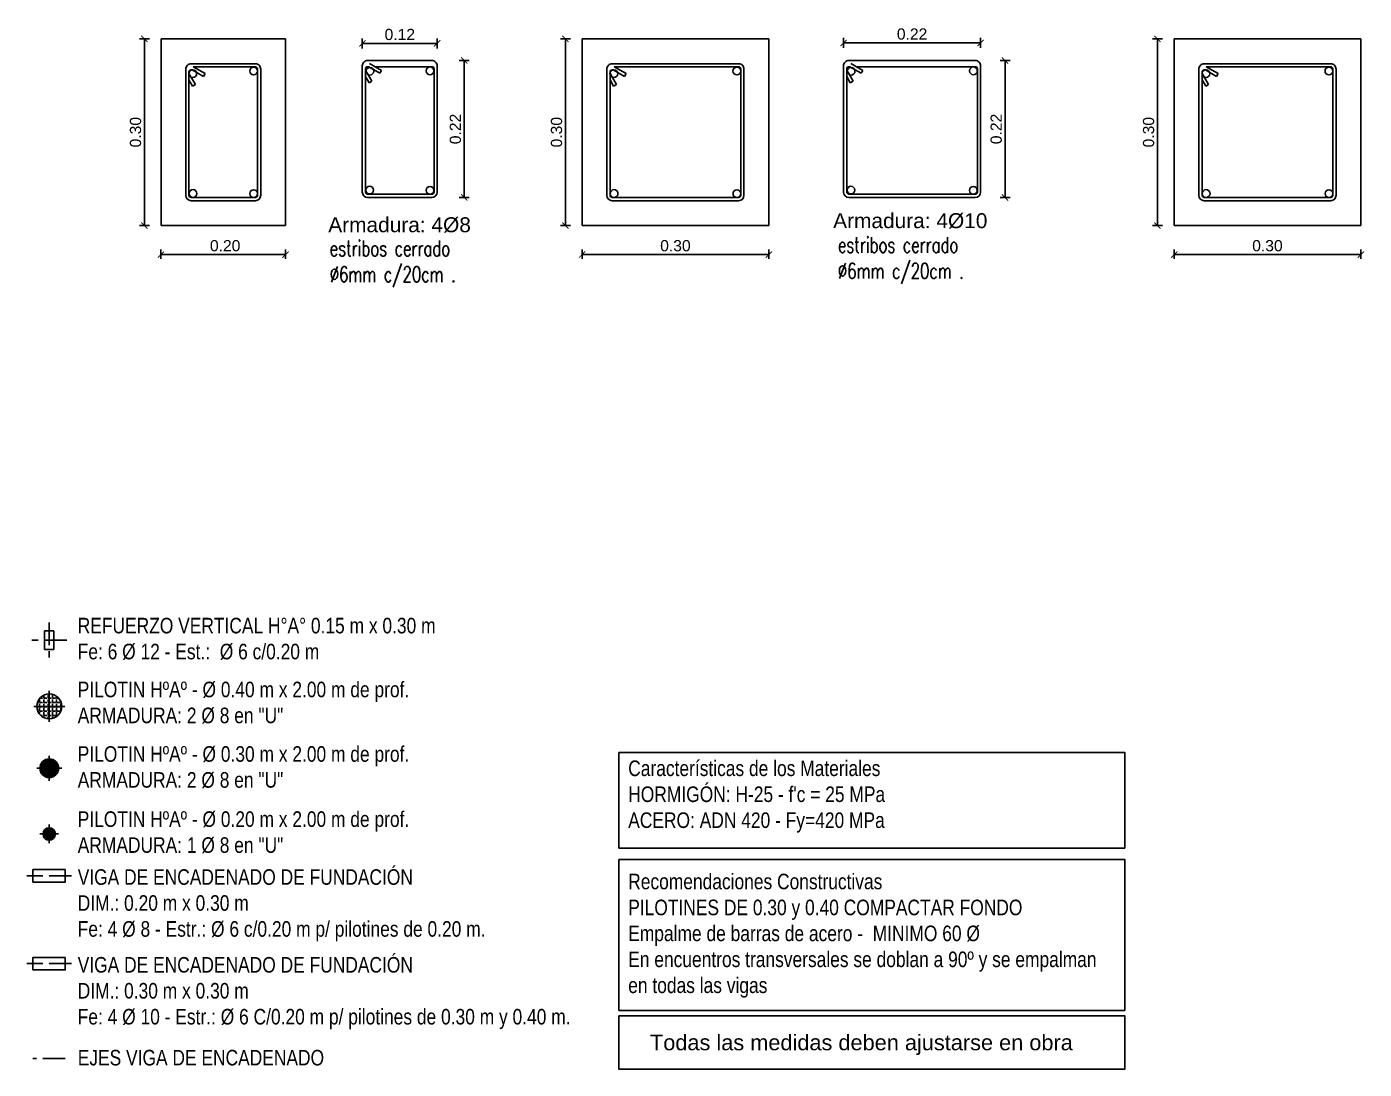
# Model space of a CAD drawing. Header units: millimetres. Extents: x 141 to 456, y -20 to 129.
# Drawn here: x 190.85 to 212.34, y 42.78 to 59.53 of the extents above; entities that cross this region are included whole.
import ezdxf

# ---------------------------------------------------------------- set-up
doc = ezdxf.new("R2010")
doc.units = ezdxf.units.MM
doc.header["$LTSCALE"] = 0.1
doc.header["$MEASUREMENT"] = 0
doc.header["$PDMODE"] = 3
doc.header["$PDSIZE"] = 0.1
doc.linetypes.add('ACAD_ISO02W100', pattern=[15, 12, -3])
doc.linetypes.add('ACAD_ISO04W100', pattern=[30, 24, -3, 0, -3])
doc.layers.get('DEFPOINTS').update_dxf_attribs({"color": 1})
for name, color, linetype in [('00-muros-a', 2, 'Continuous'), ('11.Ejes', 1, 'ACAD_ISO04W100'), ('armadura', 10, 'Continuous'), ('Cotas', 1, 'Continuous'), ('ESTRUCTURAS', 3, 'Continuous'), ('Funadciones', 7, 'Continuous'), ('POLILINEA SUP', 150, 'Continuous'), ('vigas de encadenado', 2, 'Continuous')]:
    doc.layers.add(name, color=color, linetype=linetype)
doc.layers.add('referencias', color=1, linetype='Continuous', lineweight=5)
doc.styles.add('ARIAL', font='arial.ttf', dxfattribs={"height": 0.18})
doc.styles.add('Arial30', font='arial.ttf', dxfattribs={"width": 0.8, "height": 0.3})
doc.styles.add('COTAS', font='ROMANS.shx', dxfattribs={"width": 0.7})
doc.dimstyles.new('100', dxfattribs={"dimtxt": 0.2, "dimasz": 0.1, "dimexe": 0.08, "dimexo": 0, "dimgap": 0.05, "dimtad": 1, "dimzin": 1, "dimtxsty": 'ARIAL', "dimblk": 'ARCHTICK', "dimcen": 2.5, "dimadec": 0, "dimazin": 0, "dimtfac": 1, "dimtix": 1, "dimtmove": 0, "dimatfit": 3, "dimfxl": 0.08, "dimfxlon": 1, "dimarcsym": 0})

# ---------------------------------------------------------------- blocks, each defined once
blk = doc.blocks.new('_ARCHTICK')
at = {"color": 0, "linetype": 'ByBlock', "const_width": 0.15}
blk.add_lwpolyline([(-0.5, -0.5), (0.5, 0.5)], dxfattribs=at)
blk = doc.blocks.new('*D334')
at = {"layer": 'Cotas', "color": 0, "lineweight": -2, "transparency": 16777216}
for p, q in [((193.008, 55.803), (193.008, 55.95)), ((195.008, 55.803), (195.008, 55.95)), ((195.008, 55.87), (193.008, 55.87))]:
    blk.add_line(p, q, dxfattribs=at)
at = {"layer": 'DEFPOINTS', "color": 0, "transparency": 16777216}
for p in [(193.008, 55.87), (193.008, 55.803), (195.008, 55.803)]:
    blk.add_point(p, dxfattribs=at)
at = {"layer": 'Cotas', "color": 0, "lineweight": -2, "transparency": 16777216, "xscale": 0.1, "yscale": 0.1, "zscale": 0.1, "rotation": 180}
blk.add_blockref('_ARCHTICK', (193.008, 55.87), dxfattribs=at)
at = {"layer": 'Cotas', "color": 0, "lineweight": -2, "transparency": 16777216, "xscale": 0.1, "yscale": 0.1, "zscale": 0.1}
blk.add_blockref('_ARCHTICK', (195.008, 55.87), dxfattribs=at)
at = {"layer": 'Cotas', "color": 0, "transparency": 16777216, "insert": (194.039, 56.012), "char_height": 0.18, "attachment_point": 5, "style": 'ARIAL'}
blk.add_mtext('0.20', dxfattribs=at)
blk = doc.blocks.new('*D335')
at = {"layer": 'Cotas', "color": 0, "lineweight": -2, "transparency": 16777216}
for p, q in [((192.821, 59.336), (192.661, 59.336)), ((192.741, 59.336), (192.741, 56.336)), ((192.821, 56.336), (192.661, 56.336))]:
    blk.add_line(p, q, dxfattribs=at)
at = {"layer": 'DEFPOINTS', "color": 0, "transparency": 16777216}
for p in [(193.606, 59.336), (192.741, 56.336), (193.606, 56.336)]:
    blk.add_point(p, dxfattribs=at)
at = {"layer": 'Cotas', "color": 0, "lineweight": -2, "transparency": 16777216, "xscale": 0.1, "yscale": 0.1, "zscale": 0.1}
for p, rotation in [((192.741, 59.336), 90), ((192.741, 56.336), 270)]:
    blk.add_blockref('_ARCHTICK', p, dxfattribs=dict(at, rotation=rotation))
at = {"layer": 'Cotas', "color": 0, "transparency": 16777216, "insert": (192.599, 57.836), "char_height": 0.18, "attachment_point": 5, "rotation": 90, "style": 'ARIAL'}
blk.add_mtext('0.30', dxfattribs=at)
blk = doc.blocks.new('*D336')
at = {"layer": 'Cotas', "color": 0, "lineweight": -2, "transparency": 16777216}
for p, q in [((199.774, 55.803), (199.774, 55.95)), ((202.774, 55.803), (202.774, 55.95)), ((202.774, 55.87), (199.774, 55.87))]:
    blk.add_line(p, q, dxfattribs=at)
at = {"layer": 'DEFPOINTS', "color": 0, "transparency": 16777216}
for p in [(199.774, 55.87), (199.774, 55.803), (202.774, 55.803)]:
    blk.add_point(p, dxfattribs=at)
at = {"layer": 'Cotas', "color": 0, "lineweight": -2, "transparency": 16777216, "xscale": 0.1, "yscale": 0.1, "zscale": 0.1, "rotation": 180}
blk.add_blockref('_ARCHTICK', (199.774, 55.87), dxfattribs=at)
at = {"layer": 'Cotas', "color": 0, "lineweight": -2, "transparency": 16777216, "xscale": 0.1, "yscale": 0.1, "zscale": 0.1}
blk.add_blockref('_ARCHTICK', (202.774, 55.87), dxfattribs=at)
at = {"layer": 'Cotas', "color": 0, "transparency": 16777216, "insert": (201.274, 56.012), "char_height": 0.18, "attachment_point": 5, "style": 'ARIAL'}
blk.add_mtext('0.30', dxfattribs=at)
blk = doc.blocks.new('*D337')
at = {"layer": 'Cotas', "color": 0, "lineweight": -2, "transparency": 16777216}
for p, q in [((199.586, 59.336), (199.426, 59.336)), ((199.506, 59.336), (199.506, 56.336)), ((199.586, 56.336), (199.426, 56.336))]:
    blk.add_line(p, q, dxfattribs=at)
at = {"layer": 'DEFPOINTS', "color": 0, "transparency": 16777216}
for p in [(200.371, 59.336), (199.506, 56.336), (200.371, 56.336)]:
    blk.add_point(p, dxfattribs=at)
at = {"layer": 'Cotas', "color": 0, "lineweight": -2, "transparency": 16777216, "xscale": 0.1, "yscale": 0.1, "zscale": 0.1}
for p, rotation in [((199.506, 59.336), 90), ((199.506, 56.336), 270)]:
    blk.add_blockref('_ARCHTICK', p, dxfattribs=dict(at, rotation=rotation))
at = {"layer": 'Cotas', "color": 0, "transparency": 16777216, "insert": (199.364, 57.836), "char_height": 0.18, "attachment_point": 5, "rotation": 90, "style": 'ARIAL'}
blk.add_mtext('0.30', dxfattribs=at)
blk = doc.blocks.new('*D348')
at = {"layer": 'Cotas', "color": 0, "lineweight": -2, "transparency": 16777216}
for p, q in [((203.975, 59.19), (203.975, 59.35)), ((206.179, 59.19), (206.179, 59.35)), ((203.975, 59.27), (206.179, 59.27))]:
    blk.add_line(p, q, dxfattribs=at)
at = {"layer": 'DEFPOINTS', "color": 0, "transparency": 16777216}
for p in [(206.179, 59.27), (203.975, 57.869), (206.179, 57.869)]:
    blk.add_point(p, dxfattribs=at)
at = {"layer": 'Cotas', "color": 0, "lineweight": -2, "transparency": 16777216, "xscale": 0.1, "yscale": 0.1, "zscale": 0.1, "rotation": 180}
blk.add_blockref('_ARCHTICK', (203.975, 59.27), dxfattribs=at)
at = {"layer": 'Cotas', "color": 0, "lineweight": -2, "transparency": 16777216, "xscale": 0.1, "yscale": 0.1, "zscale": 0.1}
blk.add_blockref('_ARCHTICK', (206.179, 59.27), dxfattribs=at)
at = {"layer": 'Cotas', "color": 0, "transparency": 16777216, "insert": (205.077, 59.412), "char_height": 0.18, "attachment_point": 5, "style": 'ARIAL'}
blk.add_mtext('0.22', dxfattribs=at)
blk = doc.blocks.new('*D349')
at = {"layer": 'Cotas', "color": 0, "lineweight": -2, "transparency": 16777216}
for p, q in [((206.491, 58.988), (206.651, 58.988)), ((206.571, 58.988), (206.571, 56.788)), ((206.491, 56.788), (206.651, 56.788))]:
    blk.add_line(p, q, dxfattribs=at)
at = {"layer": 'DEFPOINTS', "color": 0, "transparency": 16777216}
for p in [(205.932, 58.988), (205.932, 56.788), (206.571, 56.788)]:
    blk.add_point(p, dxfattribs=at)
at = {"layer": 'Cotas', "color": 0, "lineweight": -2, "transparency": 16777216, "xscale": 0.1, "yscale": 0.1, "zscale": 0.1}
for p, rotation in [((206.571, 58.988), 90), ((206.571, 56.788), 270)]:
    blk.add_blockref('_ARCHTICK', p, dxfattribs=dict(at, rotation=rotation))
at = {"layer": 'Cotas', "color": 0, "transparency": 16777216, "insert": (206.429, 57.888), "char_height": 0.18, "attachment_point": 5, "rotation": 90, "style": 'ARIAL'}
blk.add_mtext('0.22', dxfattribs=at)
blk = doc.blocks.new('*D350')
at = {"layer": 'Cotas', "color": 0, "lineweight": -2, "transparency": 16777216}
for p, q in [((196.243, 59.183), (196.243, 59.343)), ((197.447, 59.183), (197.447, 59.343)), ((196.243, 59.263), (197.447, 59.263))]:
    blk.add_line(p, q, dxfattribs=at)
at = {"layer": 'DEFPOINTS', "color": 0, "transparency": 16777216}
for p in [(197.447, 59.263), (196.243, 58.509), (197.447, 58.509)]:
    blk.add_point(p, dxfattribs=at)
at = {"layer": 'Cotas', "color": 0, "lineweight": -2, "transparency": 16777216, "xscale": 0.1, "yscale": 0.1, "zscale": 0.1, "rotation": 180}
blk.add_blockref('_ARCHTICK', (196.243, 59.263), dxfattribs=at)
at = {"layer": 'Cotas', "color": 0, "lineweight": -2, "transparency": 16777216, "xscale": 0.1, "yscale": 0.1, "zscale": 0.1}
blk.add_blockref('_ARCHTICK', (197.447, 59.263), dxfattribs=at)
at = {"layer": 'Cotas', "color": 0, "transparency": 16777216, "insert": (196.845, 59.405), "char_height": 0.18, "attachment_point": 5, "style": 'ARIAL'}
blk.add_mtext('0.12', dxfattribs=at)
blk = doc.blocks.new('*D351')
at = {"layer": 'Cotas', "color": 0, "lineweight": -2, "transparency": 16777216}
for p, q in [((197.801, 58.988), (197.961, 58.988)), ((197.881, 58.988), (197.881, 56.788)), ((197.801, 56.788), (197.961, 56.788))]:
    blk.add_line(p, q, dxfattribs=at)
at = {"layer": 'DEFPOINTS', "color": 0, "transparency": 16777216}
for p in [(196.979, 58.988), (196.979, 56.788), (197.881, 56.788)]:
    blk.add_point(p, dxfattribs=at)
at = {"layer": 'Cotas', "color": 0, "lineweight": -2, "transparency": 16777216, "xscale": 0.1, "yscale": 0.1, "zscale": 0.1}
for p, rotation in [((197.881, 58.988), 90), ((197.881, 56.788), 270)]:
    blk.add_blockref('_ARCHTICK', p, dxfattribs=dict(at, rotation=rotation))
at = {"layer": 'Cotas', "color": 0, "transparency": 16777216, "insert": (197.739, 57.888), "char_height": 0.18, "attachment_point": 5, "rotation": 90, "style": 'ARIAL'}
blk.add_mtext('0.22', dxfattribs=at)
blk = doc.blocks.new('*D342')
at = {"layer": 'Cotas', "color": 0, "lineweight": -2, "transparency": 16777216}
for p, q in [((209.287, 55.803), (209.287, 55.95)), ((212.287, 55.803), (212.287, 55.95)), ((212.287, 55.87), (209.287, 55.87))]:
    blk.add_line(p, q, dxfattribs=at)
at = {"layer": 'DEFPOINTS', "color": 0, "transparency": 16777216}
for p in [(209.287, 55.87), (209.287, 55.803), (212.287, 55.803)]:
    blk.add_point(p, dxfattribs=at)
at = {"layer": 'Cotas', "color": 0, "lineweight": -2, "transparency": 16777216, "xscale": 0.1, "yscale": 0.1, "zscale": 0.1, "rotation": 180}
blk.add_blockref('_ARCHTICK', (209.287, 55.87), dxfattribs=at)
at = {"layer": 'Cotas', "color": 0, "lineweight": -2, "transparency": 16777216, "xscale": 0.1, "yscale": 0.1, "zscale": 0.1}
blk.add_blockref('_ARCHTICK', (212.287, 55.87), dxfattribs=at)
at = {"layer": 'Cotas', "color": 0, "transparency": 16777216, "insert": (210.787, 56.012), "char_height": 0.18, "attachment_point": 5, "style": 'ARIAL'}
blk.add_mtext('0.30', dxfattribs=at)
blk = doc.blocks.new('*D343')
at = {"layer": 'Cotas', "color": 0, "lineweight": -2, "transparency": 16777216}
for p, q in [((209.1, 59.336), (208.94, 59.336)), ((209.02, 59.336), (209.02, 56.336)), ((209.1, 56.336), (208.94, 56.336))]:
    blk.add_line(p, q, dxfattribs=at)
at = {"layer": 'DEFPOINTS', "color": 0, "transparency": 16777216}
for p in [(209.885, 59.336), (209.02, 56.336), (209.885, 56.336)]:
    blk.add_point(p, dxfattribs=at)
at = {"layer": 'Cotas', "color": 0, "lineweight": -2, "transparency": 16777216, "xscale": 0.1, "yscale": 0.1, "zscale": 0.1}
for p, rotation in [((209.02, 59.336), 90), ((209.02, 56.336), 270)]:
    blk.add_blockref('_ARCHTICK', p, dxfattribs=dict(at, rotation=rotation))
at = {"layer": 'Cotas', "color": 0, "transparency": 16777216, "insert": (208.878, 57.836), "char_height": 0.18, "attachment_point": 5, "rotation": 90, "style": 'ARIAL'}
blk.add_mtext('0.30', dxfattribs=at)
blk = doc.blocks.new('40')
at = {"layer": 'Funadciones'}
h = blk.add_hatch(dxfattribs=at)
h.set_pattern_fill('ANGLE', color=1, scale=0.25, style=0)
h.set_pattern_definition([(0, (0, 0), (0, 0.06875), [0.05, -0.01875]), (90, (0, 0), (-0.06875, 4e-18), [0.05, -0.01875])])
edge = h.paths.add_edge_path()
edge.add_arc((247.391, 79.356), 0.2, 0, 360)
at = {"layer": '11.Ejes', "color": 1, "ltscale": 0.5}
for q in [(247.391, 79.606), (247.141, 79.356), (247.641, 79.356), (247.391, 79.106)]:
    blk.add_line((247.391, 79.356), q, dxfattribs=at)
at = {"layer": 'Funadciones', "color": 1}
blk.add_circle((247.391, 79.356), 0.2, dxfattribs=at)
blk = doc.blocks.new('30')
at = {"layer": 'Funadciones', "true_color": 0x25cb67}
h = blk.add_hatch(dxfattribs=at)
h.set_pattern_fill('ANSI31', color=112, scale=0.15, angle=45, style=0)
edge = h.paths.add_edge_path()
edge.add_arc((245.084, 72.759), 0.15, 0, 360)
at = {"layer": '11.Ejes', "color": 112, "ltscale": 0.5, "true_color": 0x25cb67}
for q in [(245.084, 72.959), (244.884, 72.759), (245.284, 72.759), (245.084, 72.559)]:
    blk.add_line((245.084, 72.759), q, dxfattribs=at)
at = {"layer": 'Funadciones', "color": 112, "true_color": 0x25cb67}
blk.add_circle((245.084, 72.759), 0.15, dxfattribs=at)
blk = doc.blocks.new('PILOTIN')
at = {"layer": 'Funadciones'}
blk.add_hatch(color=1, dxfattribs=at).paths.add_polyline_path([(231.332, 120.183, 1), (231.132, 120.183, 1)])
at = {"layer": '11.Ejes', "ltscale": 0.5}
for q in [(231.082, 120.183), (231.232, 120.333), (231.382, 120.183), (231.232, 120.033)]:
    blk.add_line((231.232, 120.183), q, dxfattribs=at)
at = {"layer": 'Funadciones', "color": 1}
blk.add_circle((231.232, 120.183), 0.1, dxfattribs=at)

msp = doc.modelspace()

# ---------------------------------------------------------------- linework, layer by layer
at = {"layer": '00-muros-a'}
for p, q in [((195.0083, 59.3362), (193.0083, 59.3362)), ((193.0083, 56.3362), (193.0083, 59.3362)), ((195.0083, 59.3362), (195.0083, 56.3362)), ((202.7738, 59.3362), (199.7738, 59.3362)), ((199.7738, 56.3362), (199.7738, 59.3362)), ((202.7738, 59.3362), (202.7738, 56.3362)), ((212.2874, 59.3362), (209.2874, 59.3362)), ((209.2874, 56.3362), (209.2874, 59.3362)), ((212.2874, 59.3362), (212.2874, 56.3362)), ((195.0083, 56.3362), (193.0083, 56.3362)), ((202.7738, 56.3362), (199.7738, 56.3362)), ((212.2874, 56.3362), (209.2874, 56.3362))]:
    msp.add_line(p, q, dxfattribs=at)
at = {"layer": 'armadura'}
for p, q in [((194.5243, 58.8877), (193.5241, 58.8878, 3.0511)), ((193.5241, 58.8878, 3.0511), (193.7157, 58.7772, 3.0511)), ((196.5262, 58.7844, 3.0511), (196.3466, 58.8881, 3.0511)), ((196.3604, 58.9397, 3.0511), (196.552, 58.8291, 3.0511)), ((202.2898, 58.8877), (200.2895, 58.8878, 3.0511)), ((200.2895, 58.8878, 3.0511), (200.4812, 58.7772, 3.0511)), ((204.2586, 58.7844, 3.0511), (204.079, 58.8881, 3.0511)), ((204.0928, 58.9397, 3.0511), (204.2844, 58.8291, 3.0511)), ((211.8034, 58.8877), (209.8032, 58.8878, 3.0511)), ((209.8032, 58.8878, 3.0511), (209.9948, 58.7772, 3.0511)), ((193.5604, 58.603, 3.0511), (193.4579, 58.7805, 3.0511)), ((193.4579, 58.6773, 3.0511), (193.5157, 58.5772, 3.0511)), ((193.6899, 58.7325, 3.0511), (193.5102, 58.8362, 3.0511)), ((193.7157, 58.7772, 3.0511), (193.6899, 58.7325, 3.0511)), ((196.3967, 58.6549, 3.0511), (196.2942, 58.8324, 3.0511)), ((196.2942, 58.7292, 3.0511), (196.352, 58.6291, 3.0511)), ((196.552, 58.8291, 3.0511), (196.5262, 58.7844, 3.0511)), ((200.3259, 58.603, 3.0511), (200.2234, 58.7805, 3.0511)), ((200.2234, 58.6773, 3.0511), (200.2812, 58.5772, 3.0511)), ((200.4554, 58.7325, 3.0511), (200.2757, 58.8362, 3.0511)), ((200.4812, 58.7772, 3.0511), (200.4554, 58.7325, 3.0511)), ((204.1291, 58.6549, 3.0511), (204.0266, 58.8324, 3.0511)), ((204.0266, 58.7292, 3.0511), (204.0844, 58.6291, 3.0511)), ((204.2844, 58.8291, 3.0511), (204.2586, 58.7844, 3.0511)), ((209.8395, 58.603, 3.0511), (209.737, 58.7805, 3.0511)), ((209.737, 58.6773, 3.0511), (209.7948, 58.5772, 3.0511)), ((209.969, 58.7325, 3.0511), (209.7893, 58.8362, 3.0511)), ((209.9948, 58.7772, 3.0511), (209.969, 58.7325, 3.0511)), ((193.5157, 58.5772, 3.0511), (193.5604, 58.603, 3.0511)), ((196.352, 58.6291, 3.0511), (196.3967, 58.6549, 3.0511)), ((200.2812, 58.5772, 3.0511), (200.3259, 58.603, 3.0511)), ((204.0844, 58.6291, 3.0511), (204.1291, 58.6549, 3.0511)), ((209.7948, 58.5772, 3.0511), (209.8395, 58.603, 3.0511)), ((193.4063, 56.8222), (193.4063, 58.2703)), ((194.6103, 58.2703), (194.6103, 56.8222)), ((196.2426, 56.8741), (196.2426, 58.3222)), ((197.4466, 58.3222), (197.4466, 56.8741)), ((200.1718, 56.8222), (200.1718, 58.2703)), ((202.3758, 58.2703), (202.3758, 56.8222)), ((203.975, 56.8741), (203.975, 58.3222)), ((206.179, 58.3222), (206.179, 56.8741)), ((209.6854, 56.8222), (209.6854, 58.2703)), ((211.8894, 58.2703), (211.8894, 56.8222)), ((197.3606, 56.7881), (196.3286, 56.7881)), ((206.093, 56.7881), (204.061, 56.7881)), ((194.5243, 56.7362), (193.4923, 56.7362)), ((202.2898, 56.7362), (200.2578, 56.7362)), ((211.8034, 56.7362), (209.7714, 56.7362))]:
    msp.add_line(p, q, dxfattribs=at)
at = {"layer": 'armadura', "linetype": 'ACAD_ISO02W100', "ltscale": 0.3}
for p, q in [((191.2127, 49.9584), (191.2128, 49.398)), ((191.4928, 49.6782), (190.9324, 49.6782))]:
    msp.add_line(p, q, dxfattribs=at)
at = {"layer": 'armadura'}
for points in [[(193.4063, 58.2703), (193.4063, 58.8502, -0.4142136), (193.4923, 58.9362), (194.5243, 58.9362, -0.4142136), (194.6103, 58.8502), (194.6103, 58.2703)], [(196.2426, 58.3222), (196.2426, 58.9021, -0.4142136), (196.3286, 58.9881), (197.3606, 58.9881, -0.4142136), (197.4466, 58.9021), (197.4466, 58.3222)], [(196.2942, 57.8692), (196.2942, 58.8537, -0.4142136), (196.3286, 58.8881), (196.3466, 58.8881)], [(196.4498, 58.8881), (197.3606, 58.8881, -0.4142136), (197.395, 58.8537), (197.395, 57.8692)], [(200.1718, 58.2703), (200.1718, 58.8502, -0.4142136), (200.2578, 58.9362), (202.2898, 58.9362, -0.4142136), (202.3758, 58.8502), (202.3758, 58.2703)], [(203.975, 58.3222), (203.975, 58.9021, -0.4142136), (204.061, 58.9881), (206.093, 58.9881, -0.4142136), (206.179, 58.9021), (206.179, 58.3222)], [(204.0266, 57.8692), (204.0266, 58.8537, -0.4142136), (204.061, 58.8881), (204.079, 58.8881)], [(204.1822, 58.8881), (206.093, 58.8881, -0.4142136), (206.1274, 58.8537), (206.1274, 57.8692)], [(209.6854, 58.2703), (209.6854, 58.8502, -0.4142136), (209.7714, 58.9362), (211.8034, 58.9362, -0.4142136), (211.8894, 58.8502), (211.8894, 58.2703)], [(193.4579, 57.8173), (193.4579, 58.8018, -0.4142136), (193.4923, 58.8362), (193.5102, 58.8362)], [(193.6134, 58.8877), (194.5243, 58.8877, -0.4142136), (194.5587, 58.8533), (194.5587, 57.8009)], [(200.2234, 57.8173), (200.2234, 58.8018, -0.4142136), (200.2578, 58.8362), (200.2757, 58.8362)], [(200.3789, 58.8877), (202.2898, 58.8877, -0.4142136), (202.3242, 58.8533), (202.3242, 57.8009)], [(209.737, 57.8173), (209.737, 58.8018, -0.4142136), (209.7714, 58.8362), (209.7893, 58.8362)], [(209.8925, 58.8877), (211.8034, 58.8877, -0.4142136), (211.8378, 58.8533), (211.8378, 57.8009)], [(194.5587, 57.8173), (194.5587, 56.8222, -0.4142136), (194.5243, 56.7878), (193.4923, 56.7878, -0.4142136), (193.4579, 56.8222), (193.4579, 57.8173)], [(197.395, 57.8692), (197.395, 56.8741, -0.4142136), (197.3606, 56.8397), (196.3286, 56.8397, -0.4142136), (196.2942, 56.8741), (196.2942, 57.8692)], [(202.3242, 57.8173), (202.3242, 56.8222, -0.4142136), (202.2898, 56.7878), (200.2578, 56.7878, -0.4142136), (200.2234, 56.8222), (200.2234, 57.8173)], [(206.1274, 57.8692), (206.1274, 56.8741, -0.4142136), (206.093, 56.8397), (204.061, 56.8397, -0.4142136), (204.0266, 56.8741), (204.0266, 57.8692)], [(211.8378, 57.8173), (211.8378, 56.8222, -0.4142136), (211.8034, 56.7878), (209.7714, 56.7878, -0.4142136), (209.737, 56.8222), (209.737, 57.8173)]]:
    msp.add_lwpolyline(points, format="xyb", dxfattribs=at)
at = {"layer": 'armadura', "linetype": 'ACAD_ISO02W100', "ltscale": 0.3}
msp.add_lwpolyline([(191.1376, 49.8282), (191.2876, 49.8282), (191.2876, 49.5282), (191.1376, 49.5282)], close=True, dxfattribs=at)
at = {"layer": 'armadura'}
for centre in [(193.5188, 58.7758), (194.4956, 58.8188), (196.3646, 58.8151), (197.3307, 58.8217), (200.2843, 58.7758), (202.2611, 58.8188), (204.097, 58.8151), (206.0631, 58.8217), (209.7979, 58.7758), (211.7747, 58.8188), (196.3617, 56.9059), (197.3294, 56.9018), (204.0941, 56.9059), (206.0618, 56.9018), (193.5232, 56.8511), (194.4965, 56.8498), (200.2887, 56.8511), (202.2619, 56.8498), (209.8023, 56.8511), (211.7756, 56.8498)]:
    msp.add_circle(centre, 0.0623, dxfattribs=at)
for centre, start, end in [((193.4923, 56.8222), 180, 270), ((194.5243, 56.8222), 270, 0), ((196.3286, 56.8741), 180, 270), ((197.3606, 56.8741), 270, 0), ((200.2578, 56.8222), 180, 270), ((202.2898, 56.8222), 270, 0), ((204.061, 56.8741), 180, 270), ((206.093, 56.8741), 270, 0), ((209.7714, 56.8222), 180, 270), ((211.8034, 56.8222), 270, 0)]:
    msp.add_arc(centre, 0.086, start, end, dxfattribs=at)
at = {"layer": 'ESTRUCTURAS'}
for points in [[(200.3673, 47.8738), (208.493, 47.8738), (208.493, 46.3367), (200.3673, 46.3367)], [(200.3673, 46.1538), (208.493, 46.1538), (208.493, 43.7284), (200.3673, 43.7284)], [(200.3673, 43.643), (208.493, 43.643), (208.493, 42.7846), (200.3673, 42.7846)]]:
    msp.add_lwpolyline(points, close=True, dxfattribs=at)
at = {"layer": 'POLILINEA SUP', "linetype": 'ACAD_ISO02W100', "ltscale": 0.3}
for p, q in [((191.5699, 45.8909), (190.8508, 45.8909)), ((191.5699, 44.481), (190.8508, 44.481)), ((191.4699, 42.9587), (190.9508, 42.9587))]:
    msp.add_line(p, q, dxfattribs=at)
at = {"layer": 'vigas de encadenado', "color": 2}
for points in [[(191.4699, 45.9909), (190.9508, 45.9909), (190.9508, 45.7909), (191.4699, 45.7909), (191.4699, 45.9909)], [(191.4699, 44.581), (190.9508, 44.581), (190.9508, 44.381), (191.4699, 44.381), (191.4699, 44.581)]]:
    msp.add_lwpolyline(points, dxfattribs=at)

# ---------------------------------------------------------------- block references
msp.add_blockref('40', (-56.178, -30.7429))
at = {"xscale": -1, "rotation": 180}
msp.add_blockref('30', (-53.8714, 120.3783), dxfattribs=at)
at = {"layer": 'POLILINEA SUP'}
msp.add_blockref('PILOTIN', (-40.0198, -73.619), dxfattribs=at)

# ---------------------------------------------------------------- texts
at = {"layer": 'ESTRUCTURAS', "style": 'Arial30'}
msp.add_text('Todas las medidas deben ajustarse en obra', height=0.25, dxfattribs=at).set_placement((200.8652, 43.0894))
at = {"layer": 'ESTRUCTURAS', "char_height": 0.25, "attachment_point": 1, "style": 'Arial30'}
for s, insert, width in [('REFUERZO VERTICAL H°A° 0.15 m x 0.30 m{\\fArial|b0|i0|c238|p34;\\P}Fe: 6 {\\fArial|b0|i0|c238|p34;%%C} 12 - Est.:  {\\fArial|b0|i0|c238|p34;%%C} 6 c/0.20 m', (191.6699, 50.0356), 10.885709), ('{\\fArial|b0|i0|c238|p34;PILOTIN HºAº} - {\\fArial|b0|i0|c238|p34;%%C }0.40 {\\fArial|b0|i0|c238|p34;m x }2.00 {\\fArial|b0|i0|c238|p34;m} de prof.{\\fArial|b0|i0|c238|p34;\\PARMADURA: }2 {\\fArial|b0|i0|c238|p34;%%C} 8 en "U"', (191.6699, 49.0097), 10.885709), ('{\\fArial|b0|i0|c238|p34;PILOTIN HºAº} - {\\fArial|b0|i0|c238|p34;%%C }0.30 {\\fArial|b0|i0|c238|p34;m x }2.00 {\\fArial|b0|i0|c238|p34;m} de prof.{\\fArial|b0|i0|c238|p34;\\PARMADURA: }2 {\\fArial|b0|i0|c238|p34;%%C} 8 en "U"', (191.6699, 47.9736), 10.885709), ("Características de los Materiales\\PHORMIGÓN: H-25 - f'c = 25 MPa\\PACERO: ADN 420 - Fy=420 MPa ", (200.5157, 47.7436), 7.8599), ('{\\fArial|b0|i0|c238|p34;PILOTIN HºAº} - {\\fArial|b0|i0|c238|p34;%%C }0.20 {\\fArial|b0|i0|c238|p34;m x }2.00 {\\fArial|b0|i0|c238|p34;m} de prof.{\\fArial|b0|i0|c238|p34;\\PARMADURA: }1 {\\fArial|b0|i0|c238|p34;%%C} 8 en "U"', (191.6699, 46.9273), 10.885709), ('{\\fArial|b0|i0|c238|p34;VIGA DE ENCADENADO DE FUNDACI}Ó{\\fArial|b0|i0|c238|p34;N\\PDIM.: }0.2{\\fArial|b0|i0|c238|p34;0} {\\fArial|b0|i0|c238|p34;m x }0.3{\\fArial|b0|i0|c238|p34;0} {\\fArial|b0|i0|c238|p34;m\\PFe: 4} {\\fArial|b0|i0|c238|p34;%%C} {\\fArial|b0|i0|c238|p34;8} {\\fArial|b0|i0|c238|p34;-} E{\\fArial|b0|i0|c238|p34;str.:} {\\fArial|b0|i0|c238|p34;%%C} {\\fArial|b0|i0|c238|p34;6} c{\\fArial|b0|i0|c238|p34;/}0.{\\fArial|b0|i0|c238|p34;20} {\\fArial|b0|i0|c238|p34;m} p/ pilotines de 0.20 m.', (191.6699, 45.9968), 10.885709), ('Recomendaciones Constructivas\\PPILOTINES DE 0.30 y 0.40 COMPACTAR FONDO\\PEmpalme de barras de acero -  MINIMO 60 %%C\\PEn encuentros transversales se doblan a 90º y se empalman en todas las vigas', (200.5157, 45.9253), 7.8599), ('{\\fArial|b0|i0|c238|p34;VIGA DE ENCADENADO DE FUNDACI}Ó{\\fArial|b0|i0|c238|p34;N\\PDIM.: }0.30 {\\fArial|b0|i0|c238|p34;m x }0.3{\\fArial|b0|i0|c238|p34;0} {\\fArial|b0|i0|c238|p34;m\\PFe: 4} {\\fArial|b0|i0|c238|p34;%%C} 10 {\\fArial|b0|i0|c238|p34;-} E{\\fArial|b0|i0|c238|p34;str.:} {\\fArial|b0|i0|c238|p34;%%C} {\\fArial|b0|i0|c238|p34;6} {\\fArial|b0|i0|c238|p34;C/}0.{\\fArial|b0|i0|c238|p34;20} {\\fArial|b0|i0|c238|p34;m} p/ pilotines de 0.30 m y 0.40 m.', (191.6699, 44.587), 10.885709), ('EJES VIGA DE ENCADENADO', (191.6703, 43.0956), 10.885709)]:
    msp.add_mtext(s, dxfattribs=dict(at, insert=insert, width=width))
at = {"layer": 'referencias', "style": 'ARIAL'}
for s, p in [('Armadura: 4%%C10', (203.8091, 56.2947)), ('Armadura: 4%%C8', (195.6957, 56.2292))]:
    msp.add_text(s, height=0.24, dxfattribs=at).set_placement(p)
at = {"layer": 'referencias', "color": 2, "char_height": 0.25, "attachment_point": 1, "style": 'COTAS'}
for insert in [(195.7194, 56.0959), (203.8856, 56.1503)]:
    msp.add_mtext('{\\C256;estribos cerrado\\P%%C6mm c/20cm .}', dxfattribs=dict(at, insert=insert))

# ---------------------------------------------------------------- dimensions: what is measured, and where the dimension line sits
at = {"layer": 'Cotas'}
for base, p1, p2, angle, text, picture, middle in [((192.7406, 56.3362), (193.6058, 59.3362), (193.6058, 56.3362), 90, '0.30', '*D335', (192.7406, 57.8362)), ((199.5061, 56.3362), (200.3713, 59.3362), (200.3713, 56.3362), 90, '0.30', '*D337', (199.5061, 57.8362)), ((209.0198, 56.3362), (209.8849, 59.3362), (209.8849, 56.3362), 90, '0.30', '*D343', (209.0198, 57.8362)), ((193.0083, 55.8699), (195.0083, 55.803), (193.0083, 55.803), 180, '0.20', '*D334', (194.0393, 55.8699)), ((199.7738, 55.8699), (202.7738, 55.803), (199.7738, 55.803), 180, '0.30', '*D336', (201.2738, 55.8699)), ((209.2874, 55.8699), (212.2874, 55.803), (209.2874, 55.803), 180, '0.30', '*D342', (210.7874, 55.8699))]:
    dim = msp.add_linear_dim(base=base, p1=p1, p2=p2, angle=angle, text=text, dimstyle='100', dxfattribs=at)
    dim.commit()
    dim.dimension.update_dxf_attribs({"geometry": picture, "text_midpoint": middle, "dimtype": 160})
for base, p1, p2, text, picture, middle in [((197.4466, 59.2633), (196.2426, 58.5088), (197.4466, 58.5088), '0.12', '*D350', (196.8446, 59.4052)), ((206.179, 59.2696), (203.975, 57.8692), (206.179, 57.8692), '0.22', '*D348', (205.077, 59.4115))]:
    dim = msp.add_linear_dim(base=base, p1=p1, p2=p2, text=text, dimstyle='100', dxfattribs=at)
    dim.commit()
    dim.dimension.update_dxf_attribs({"geometry": picture, "text_midpoint": middle})
for base, p1, p2, picture, middle in [((197.881, 56.7881), (196.9795, 58.9881), (196.9795, 56.7881), '*D351', (197.7391, 57.8881)), ((206.5714, 56.7881), (205.9323, 58.9881), (205.9323, 56.7881), '*D349', (206.4295, 57.8881))]:
    dim = msp.add_linear_dim(base=base, p1=p1, p2=p2, angle=90, text='0.22', dimstyle='100', dxfattribs=at)
    dim.commit()
    dim.dimension.update_dxf_attribs({"geometry": picture, "text_midpoint": middle})

doc.saveas('drawing.dxf')
